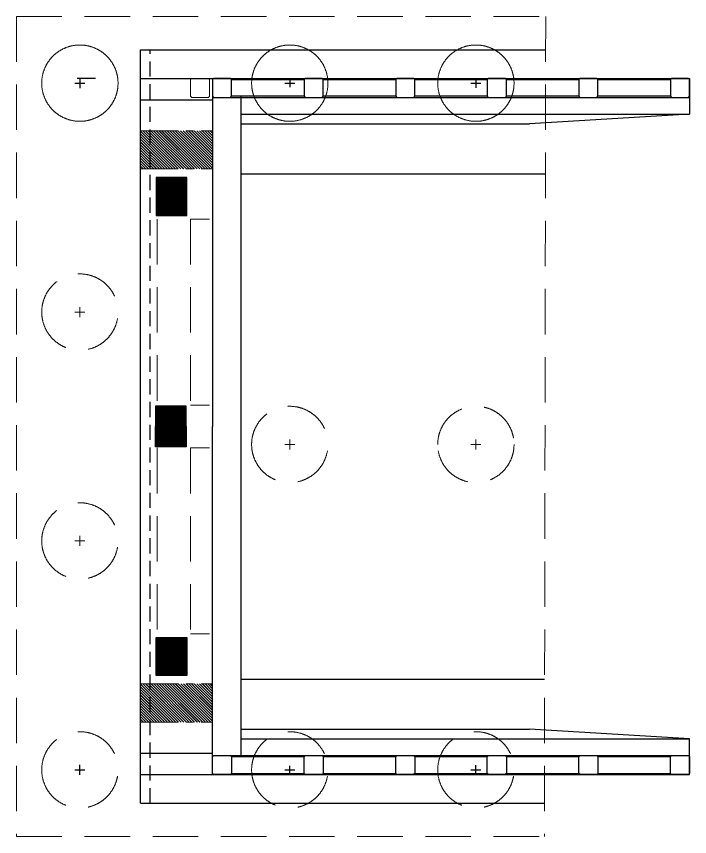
# Model space of a CAD drawing. Header units: millimetres. Extents: x -116975602006 to 5543032, y -156721783972 to 203313.
# Drawn here: x -6343902 to -6336847, y 194713 to 203313 of the extents above; entities that cross this region are included whole.
import ezdxf

# ---------------------------------------------------------------- set-up
doc = ezdxf.new("R2010")
doc.units = ezdxf.units.MM
doc.header["$LTSCALE"] = 250
for name, pattern in [('CENTER', [50.8, 31.75, -6.35, 6.35, -6.35]), ('DASHED', [19.05, 12.7, -6.35]), ('HIDDEN', [9.525, 6.35, -3.175])]:
    doc.linetypes.add(name, pattern=pattern)
for name, color, linetype in [('Abutment W Line', 11, 'Continuous'), ('Deck Slab', 11, 'Continuous'), ('Elevation', 21, 'Continuous'), ('Extra Line', 134, 'Continuous'), ('Pile', 11, 'Continuous'), ('Ralling', 6, 'Continuous')]:
    doc.layers.add(name, color=color, linetype=linetype)
for name, color, linetype, lineweight in [('Box', 30, 'Continuous', 13), ('Center Line', 9, 'Continuous', 18), ('Girder Line', 7, 'Continuous', 18), ('Pucca Road', 202, 'Continuous', 18), ('Railing', 6, 'Continuous', 13)]:
    doc.layers.add(name, color=color, linetype=linetype, lineweight=lineweight)
pattern_1 = [(45, (6000822.625, 91620.683), (-7.0710678, 7.0710678), []), (45, (6000822.825, 91620.683), (-7.0710678, 7.0710678), [])]
pattern_2 = [(45, (6000815.042, 89220.683), (-7.0710678, 7.0710678), []), (45, (6000815.242, 89220.683), (-7.0710678, 7.0710678), [])]
pattern_3 = [(45, (5999604.911, 91608.562), (-14.142136, 14.142136), []), (45, (5999605.311, 91608.562), (-14.142136, 14.142136), [])]

# ---------------------------------------------------------------- blocks, each defined once
blk = doc.blocks.new('ab')
at = {"layer": 'Pile', "ltscale": 0.5}
h = blk.add_hatch(dxfattribs=at)
h.set_pattern_fill('JIS_LC_20', color=256, style=0)
h.set_pattern_definition(pattern_3)
h.paths.add_polyline_path([(5961467.4, 98773.4), (5962222.4, 98773.4), (5962222.4, 98373.4), (5961467.4, 98373.4)])
at = {"layer": 'Pile', "ltscale": 0.2}
h = blk.add_hatch(dxfattribs=at)
h.set_pattern_fill('JIS_LC_20', color=256, scale=0.5, style=0)
h.set_pattern_definition(pattern_1)
h.paths.add_polyline_path([(5961737.4, 98085.5), (5962057.4, 98085.5), (5962057.4, 97885.5), (5961737.4, 97885.5)])
h.paths.add_polyline_path([(5961737.4, 98285.5), (5962057.4, 98285.5), (5962057.4, 98085.5), (5961737.4, 98085.5)])
h = blk.add_hatch(dxfattribs=at)
h.set_pattern_fill('JIS_LC_20', color=256, scale=0.5, style=0)
h.set_pattern_definition(pattern_2)
h.paths.add_polyline_path([(5961745, 95885.5), (5962065, 95885.5), (5962065, 95685.5), (5961745, 95685.5)])
h.paths.add_polyline_path([(5962065, 95673.4), (5961745, 95673.4), (5961745, 95685.5), (5962065, 95685.5)])
h = blk.add_hatch(dxfattribs=at)
h.set_pattern_fill('JIS_LC_20', color=256, scale=0.5, style=0)
h.set_pattern_definition(pattern_2)
h.paths.add_polyline_path([(5961745, 95461.3), (5962065, 95461.3), (5962065, 95661.3), (5961745, 95661.3)])
h.paths.add_polyline_path([(5962065, 95673.4), (5961745, 95673.4), (5961745, 95661.3), (5962065, 95661.3)])
h = blk.add_hatch(dxfattribs=at)
h.set_pattern_fill('JIS_LC_20', color=256, scale=0.5, style=0)
h.set_pattern_definition(pattern_1)
h.paths.add_polyline_path([(5961737.4, 93261.3), (5962057.4, 93261.3), (5962057.4, 93461.3), (5961737.4, 93461.3)])
h.paths.add_polyline_path([(5961737.4, 93061.3), (5962057.4, 93061.3), (5962057.4, 93261.3), (5961737.4, 93261.3)])
at = {"layer": 'Pile', "ltscale": 0.5}
h = blk.add_hatch(dxfattribs=at)
h.set_pattern_fill('JIS_LC_20', color=256, style=0)
h.set_pattern_definition(pattern_3)
h.paths.add_polyline_path([(5961467.4, 92573.4), (5962222.4, 92573.4), (5962222.4, 92973.4), (5961467.4, 92973.4)])
at = {"layer": 'Abutment W Line', "ltscale": 5}
for p, q in [((5962222.4, 99623.4), (5957975.6, 99623.4)), ((5962222.4, 99623.4), (5957989.4, 99623.4)), ((5962222.4, 91723.4), (5962222.4, 99623.4)), ((5961167.4, 98948.4), (5956467.4, 98948.4)), ((5961167.4, 98848.4), (5958144.4, 98848.4)), ((5961167.4, 98323.4), (5957977.7, 98323.4)), ((5961167.4, 98323.4), (5957989.4, 98323.4)), ((5961167.4, 93023.4), (5957989.4, 93023.4)), ((5961167.4, 92498.4), (5958144.4, 92498.4)), ((5961167.4, 92398.4), (5956467.4, 92398.4)), ((5962222.4, 91723.4), (5957989.4, 91723.4))]:
    blk.add_line(p, q, dxfattribs=at)
at = {"layer": 'Abutment W Line', "linetype": 'HIDDEN', "ltscale": 0.1}
blk.add_line((5962122.4, 91723.4), (5962122.4, 99623.4), dxfattribs=at)
at = {"layer": 'Abutment W Line'}
for p, q in [((5956467.4, 98948.4), (5958144.4, 98848.4)), ((5956467.4, 92398.4), (5958144.4, 92498.4))]:
    blk.add_line(p, q, dxfattribs=at)
at = {"layer": 'Box', "linetype": 'Continuous', "lineweight": 20, "ltscale": 5}
for p, q in [((5961497.4, 99323.4), (5961497.4, 99323.4)), ((5961497.4, 92023.4), (5961497.4, 92023.4))]:
    blk.add_line(p, q, dxfattribs=at)
at = {"layer": 'Center Line', "linetype": 'CENTER', "ltscale": 0.05}
for p, q in [((5962222.4, 98773.4), (5961467.4, 98773.4)), ((5962222.4, 98373.4), (5961467.4, 98373.4)), ((5962222.4, 92973.4), (5961467.4, 92973.4)), ((5962222.4, 92573.4), (5961467.4, 92573.4))]:
    blk.add_line(p, q, dxfattribs=at)
at = {"layer": 'Deck Slab'}
blk.add_lwpolyline([(5962694, 99323.4), (5962885, 99323.4)], dxfattribs=at)
at = {"layer": 'Elevation', "ltscale": 10}
for p, q in [((5962222.4, 99323.4), (5956467.4, 99323.4)), ((5956467.4, 99323.4), (5956467.4, 98948.4)), ((5957427.4, 99311.4), (5956667.4, 99311.4)), ((5958387.4, 99311.4), (5957627.4, 99311.4)), ((5959347.4, 99311.4), (5958587.4, 99311.4)), ((5960307.4, 99311.4), (5959547.4, 99311.4)), ((5961267.4, 99311.4), (5960507.4, 99311.4)), ((5961467.4, 99323.4), (5961467.4, 95673.4)), ((5961279.4, 99123.4), (5956467.4, 99123.4)), ((5956667.4, 99135.4), (5957427.4, 99135.4)), ((5957627.4, 99135.4), (5958387.4, 99135.4)), ((5958587.4, 99135.4), (5959347.4, 99135.4)), ((5959547.4, 99135.4), (5960307.4, 99135.4)), ((5960507.4, 99135.4), (5961267.4, 99135.4)), ((5961167.4, 92211.4), (5961167.4, 99135.4)), ((5962222.4, 99098.3), (5961467.4, 99098.3)), ((5962222.4, 99098.3), (5961467.4, 99098.3)), ((5961467.4, 92023.4), (5961467.4, 95673.4)), ((5956467.4, 92023.4), (5956467.4, 92398.4)), ((5961279.4, 92223.4), (5956467.4, 92223.4)), ((5956667.4, 92211.4), (5957427.4, 92211.4)), ((5957627.4, 92211.4), (5958387.4, 92211.4)), ((5958587.4, 92211.4), (5959347.4, 92211.4)), ((5959547.4, 92211.4), (5960307.4, 92211.4)), ((5960507.4, 92211.4), (5961267.4, 92211.4)), ((5962222.4, 92248.4), (5961467.4, 92248.4)), ((5962222.4, 92023.4), (5956467.4, 92023.4)), ((5957427.4, 92035.4), (5956667.4, 92035.4)), ((5958387.4, 92035.4), (5957627.4, 92035.4)), ((5959347.4, 92035.4), (5958587.4, 92035.4)), ((5960307.4, 92035.4), (5959547.4, 92035.4)), ((5961267.4, 92035.4), (5960507.4, 92035.4))]:
    blk.add_line(p, q, dxfattribs=at)
at = {"layer": 'Extra Line'}
for p, q in [((5958759.7, 99273.4), (5958654.7, 99273.4)), ((5958707.2, 99325.9), (5958707.2, 99226)), ((5960709.9, 99273.4), (5960604.9, 99273.4)), ((5960657.4, 99325.9), (5960657.4, 99231)), ((5962909.9, 99273.4), (5962804.9, 99273.4)), ((5962857.4, 99325.9), (5962857.4, 99220.9)), ((5958707.2, 92020.8), (5958707.2, 92120.8)), ((5960657.4, 92020.8), (5960657.4, 92115.8)), ((5962857.4, 92020.8), (5962857.4, 92125.8)), ((5958759.7, 92073.3), (5958654.7, 92073.3)), ((5960709.9, 92073.3), (5960604.9, 92073.3)), ((5962909.9, 92073.3), (5962804.9, 92073.3))]:
    blk.add_line(p, q, dxfattribs=at)
at = {"layer": 'Girder Line', "linetype": 'DASHED', "ltscale": 0.15}
for p, q in [((5963522.4, 99973.4), (5957975, 99973.4)), ((5957975, 99973.4), (5957989.4, 91373.4)), ((5963522.4, 99973.4), (5963522.4, 91373.4)), ((5961497.4, 97848.4), (5961697.4, 97848.4)), ((5961697.4, 97848.4), (5961697.4, 95898.4)), ((5962047.4, 97848.4), (5962047.4, 95898.4)), ((5962857.4, 96925.9), (5962857.4, 96820.9)), ((5962909.9, 96873.4), (5962804.9, 96873.4)), ((5958759.7, 95485.2), (5958654.7, 95485.2)), ((5958707.2, 95537.7), (5958707.2, 95432.7)), ((5960709.9, 95485.2), (5960604.9, 95485.2)), ((5960657.4, 95537.7), (5960657.4, 95432.7)), ((5961697.4, 95448.4), (5961697.4, 93498.4)), ((5962047.4, 95448.4), (5962047.4, 93498.4)), ((5962857.4, 94420.8), (5962857.4, 94525.8)), ((5962909.9, 94473.3), (5962804.9, 94473.3)), ((5963522.4, 91373.4), (5957989.4, 91373.4))]:
    blk.add_line(p, q, dxfattribs=at)
at = {"layer": 'Girder Line', "linetype": 'DASHED', "ltscale": 1.8}
for p, q in [((5961497.4, 95898.4), (5961697.4, 95898.4)), ((5961497.4, 95448.4), (5961697.4, 95448.4)), ((5961497.4, 93498.4), (5961697.4, 93498.4))]:
    blk.add_line(p, q, dxfattribs=at)
for centre in [(5958707.2, 99273.4), (5960657.4, 99273.4), (5962857.4, 99273.4)]:
    blk.add_circle(centre, 400, dxfattribs=at)
at = {"layer": 'Girder Line', "linetype": 'DASHED', "ltscale": 0.15}
for centre in [(5962857.4, 96873.4), (5960657.4, 95485.2), (5962857.4, 94473.3), (5958707.2, 92073.3), (5960657.4, 92073.3), (5962857.4, 92073.3)]:
    blk.add_circle(centre, 400, dxfattribs=at)
for start, end in [(0, 180), (180, 0)]:
    blk.add_arc((5958707.2, 95485.2), 400, start, end, dxfattribs=at)
at = {"layer": 'Pile', "ltscale": 0.2}
for points in [[(5962057.4, 98285.5), (5962057.4, 97885.5), (5961737.4, 97885.5), (5961737.4, 98285.5)], [(5962057.4, 93061.3), (5962057.4, 93461.3), (5961737.4, 93461.3), (5961737.4, 93061.3)]]:
    blk.add_lwpolyline(points, close=True, dxfattribs=at)
for points in [[(5961745, 95673.4), (5961745, 95885.5), (5962065, 95885.5), (5962065, 95673.4)], [(5961745, 95673.4), (5961745, 95461.3), (5962065, 95461.3), (5962065, 95673.4)]]:
    blk.add_lwpolyline(points, dxfattribs=at)
at = {"layer": 'Railing', "linetype": 'Continuous', "lineweight": 20, "ltscale": 5}
blk.add_lwpolyline([(5961509.4, 99323.4), (5961685.4, 99323.4), (5961697.4, 99311.4), (5961697.4, 99135.4), (5961685.4, 99123.4), (5961509.4, 99123.4), (5961497.4, 99135.4), (5961497.4, 99311.4)], close=True, dxfattribs=at)
at = {"layer": 'Ralling'}
for points in [[(5956655.4, 99123.4), (5956479.4, 99123.4), (5956467.4, 99135.4), (5956467.4, 99311.4), (5956479.4, 99323.4), (5956655.4, 99323.4), (5956667.4, 99311.4), (5956667.4, 99135.4)], [(5957615.4, 99123.4), (5957439.4, 99123.4), (5957427.4, 99135.4), (5957427.4, 99311.4), (5957439.4, 99323.4), (5957615.4, 99323.4), (5957627.4, 99311.4), (5957627.4, 99135.4)], [(5958575.4, 99123.4), (5958399.4, 99123.4), (5958387.4, 99135.4), (5958387.4, 99311.4), (5958399.4, 99323.4), (5958575.4, 99323.4), (5958587.4, 99311.4), (5958587.4, 99135.4)], [(5959535.4, 99123.4), (5959359.4, 99123.4), (5959347.4, 99135.4), (5959347.4, 99311.4), (5959359.4, 99323.4), (5959535.4, 99323.4), (5959547.4, 99311.4), (5959547.4, 99135.4)], [(5960495.4, 99123.4), (5960319.4, 99123.4), (5960307.4, 99135.4), (5960307.4, 99311.4), (5960319.4, 99323.4), (5960495.4, 99323.4), (5960507.4, 99311.4), (5960507.4, 99135.4)], [(5961455.4, 99123.4), (5961279.4, 99123.4), (5961267.4, 99135.4), (5961267.4, 99311.4), (5961279.4, 99323.4), (5961455.4, 99323.4), (5961467.4, 99311.4), (5961467.4, 99135.4)], [(5956655.4, 92223.4), (5956479.4, 92223.4), (5956467.4, 92211.4), (5956467.4, 92035.4), (5956479.4, 92023.4), (5956655.4, 92023.4), (5956667.4, 92035.4), (5956667.4, 92211.4)], [(5957615.4, 92223.4), (5957439.4, 92223.4), (5957427.4, 92211.4), (5957427.4, 92035.4), (5957439.4, 92023.4), (5957615.4, 92023.4), (5957627.4, 92035.4), (5957627.4, 92211.4)], [(5958575.4, 92223.4), (5958399.4, 92223.4), (5958387.4, 92211.4), (5958387.4, 92035.4), (5958399.4, 92023.4), (5958575.4, 92023.4), (5958587.4, 92035.4), (5958587.4, 92211.4)], [(5959535.4, 92223.4), (5959359.4, 92223.4), (5959347.4, 92211.4), (5959347.4, 92035.4), (5959359.4, 92023.4), (5959535.4, 92023.4), (5959547.4, 92035.4), (5959547.4, 92211.4)], [(5960495.4, 92223.4), (5960319.4, 92223.4), (5960307.4, 92211.4), (5960307.4, 92035.4), (5960319.4, 92023.4), (5960495.4, 92023.4), (5960507.4, 92035.4), (5960507.4, 92211.4)], [(5961455.4, 92223.4), (5961279.4, 92223.4), (5961267.4, 92211.4), (5961267.4, 92035.4), (5961279.4, 92023.4), (5961455.4, 92023.4), (5961467.4, 92035.4), (5961467.4, 92211.4)]]:
    blk.add_lwpolyline(points, close=True, dxfattribs=at)

msp = doc.modelspace()

# ---------------------------------------------------------------- block references
at = {"layer": 'Pucca Road', "color": 2, "xscale": -1}
msp.add_blockref('ab', (-380379.7, 103339.3), dxfattribs=at)

doc.saveas('drawing.dxf')
